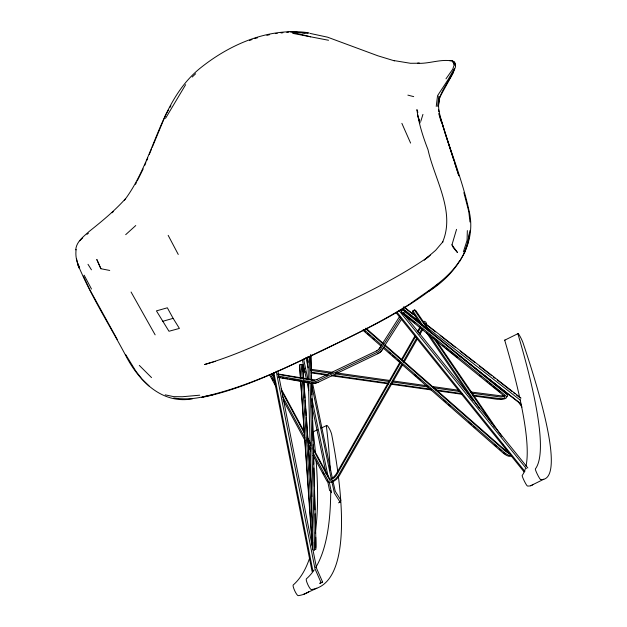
<?xml version="1.0" encoding="UTF-8"?>
<svg xmlns="http://www.w3.org/2000/svg" width="627" height="627" viewBox="0 0 627 627"><rect width="100%" height="100%" fill="white"/><g stroke="black" fill="none" stroke-linecap="round" stroke-linejoin="round"><path stroke-width="0.94" d="M467.342 230.587L467.068 240.36L463.345 251.976M303.758 379.492L302.731 364.859L301.219 364.389L299.643 364.945L299.581 365.964L300.466 378.645M302.731 364.859L303.554 378.567M437.622 106.3L438.837 96.096M436.235 106.457L437.552 95.68L448.093 79.613L453.595 69.942M315.702 547.606L315.702 537.253M469.498 232.351L467.695 242.43L464.513 252.164M468.204 242.594L469.936 230.556M75.734 249.883C76.306 241.716 83.548 236.598 89.073 231.528C101.739 221.433 114.318 211.142 125.165 199.072M76.157 249.366C75.271 255.401 76.392 261.984 79.629 267.212M431.07 332.968L415.615 310.357L414.4 309.942L412.879 310.874L412.566 312.215L421.399 325.139M454.395 68.468L453.141 72.912L439.033 98.604M451.965 244.82L457.467 252.501L453.321 247.72L451.965 244.82L456.55 229.357M420.764 121.395L422.943 114.388M393.85 60.553L410.466 63.288L419.518 63.225L417.472 63.296C429.581 64.009 442.2 58.146 453.924 61.47L454.269 64.667L452.733 69.213L445.993 78.822M467.899 243.48L464.787 252.344L459.693 261.318M338.517 502.846L340.069 502.102L340.853 500.127L335.241 491.278L332.906 480.768M144.735 165.379L145.864 162.667M146.608 160.857L147.737 158.145M149.242 154.524L151.491 149.093M152.243 147.282L165.747 114.702L168.569 109.85M135.518 184.33L136.373 182.622M137.219 180.913L143.183 168.953M402.048 313.163L403.678 312.936L404.525 311.376L403.741 310.036L402.103 310.263L401.256 311.823L402.048 313.163L504.531 396.295A5.4 1.889 1.2 0 1 501.177 398.788L473.534 395.261M399.94 362.234L336.041 474.263L333.948 476.747A5.4 2.5 -40.8 0 1 331.934 478.15M401.39 359.686L414.949 335.923M417.37 331.683L420.27 326.589M400.692 362.531L336.315 475.407L334.567 477.484A4.507 2.085 -40.8 0 1 329.637 478.73L313.014 447.937M402.15 359.984L415.701 336.221M418.123 331.981L420.545 327.733M401.735 364.311L337.835 476.34L335.743 478.832A5.4 2.5 -40.8 0 1 329.841 480.321L313.21 449.52M403.185 361.763L416.743 338M419.157 333.76L422.065 328.666M402.503 364.945L339.089 476.128L336.299 479.436A7.187 3.323 -40.8 0 1 328.438 481.418L313.194 453.188M403.953 362.398L417.504 338.635M419.925 334.395L422.833 329.3M425.255 325.06L426.219 323.36L425.952 322.215L424.424 321.283L423.178 321.502M169.972 107.429L170.912 105.814M165.52 118.385L185.655 84.653M399.783 316.259L378.747 349.419M400.677 317.771L379.852 350.469L377.117 352.358L317.278 381.036L314.174 381.945L311.337 381.819L278.263 376.082M401.382 319.543L380.879 351.669L378.144 353.557L318.069 382.36L314.668 383.363L311.588 383.23L278.513 377.493M124.35 200.405C155.567 159.039 158.811 100.641 201.345 67.246C231.347 43.498 270.151 27.071 308.954 32.823M459.395 261.122C447.412 279.799 427.63 290.865 410.238 303.734C381.968 321.627 351.88 336.299 321.675 350.587C282.942 369.35 243.723 388.191 201.353 397.142C192.277 399.14 182.919 399.328 173.734 398.02M380.33 347.382L378.779 349.372L376.568 350.893M382.956 349.027L380.91 351.614L377.909 353.683M79.7 240.815L82.693 237.852M192.183 77.05L195.655 73.727M112.123 212.749L113.463 211.471M125.69 234.663L135.761 225.54M428.805 256.435L424.26 260.048L435.624 250.322L442.913 241.756L442.403 242.578C455.837 211.934 434.417 179.095 428.014 149.696C422.974 136.757 418.726 123.425 416.908 109.631L417.872 112.405M201.839 397.44C244.35 388.795 283.09 368.809 322.121 350.689C362.249 330.837 403.71 312.348 438.555 283.67M276.037 386.828L270.033 375.706L271.632 376.192L273.035 375.095L272.839 373.504L274.218 376.075M430.294 255.181L426.493 258.159C391.891 281.766 353.597 299.079 315.945 317.137C279.517 334.505 243.37 353.15 204.504 364.546L211.981 362.273M86.996 234.333L88.383 233.26M428.821 291.328C455.468 274.61 476.896 244.264 469.2 211.542C462.702 180.725 450.445 151.569 441.714 121.387C439.3 113.785 437.231 105.579 439.566 97.687L438.438 106.339C438.383 91.276 451.079 80.397 455.563 66.627L455.061 63.445M277.839 370.988L316.619 568.47L322.591 582.005L320.248 583.314M504.766 340.155L517.933 333.658M530.599 485.76L543.766 479.255M316.729 379.57L376.803 350.767M319.488 583.314L322.591 582.005M313.351 431.705L317.724 429.667M321.228 428.045L326.479 425.6M303.703 594.302L316.839 588.204M249.421 40.575L252.03 39.493M316.964 379.445L314.221 380.307L311.87 380.197L277.847 374.295M318.304 382.235L315.201 383.144L312.364 383.019M162.675 321.322L173.13 318.351L179.408 328.423L168.976 331.26L156.429 310.882L167.346 307.802L173.13 318.351M254.703 38.529L257.509 37.8M266.875 35.371L269.681 34.642M212.914 361.991L215.578 361.317M202.74 396.93L212.812 394.845M426.219 323.36L424.973 323.579L423.444 322.646M275.347 33.592L277.244 33.38M281.045 32.957L282.949 32.737M286.751 32.314L288.647 32.102M199.731 395.19L182.269 396.742L173.726 396.648L165.222 394.853M192.513 398.811C161.554 404.517 138.34 380.33 125.486 355.094C109.89 325.781 91.973 297.504 78.884 266.945M449.512 60.607L452.404 60.67L454.269 64.667M314.754 380.087L277.683 373.911M295.372 32.118L297.308 32.283M302.151 32.698L305.059 32.957M308.116 33.411L290.113 31.734L310.624 36.805M302.951 368.151L304.894 368.433M310.71 369.256L333.008 372.414M335.915 372.83L389.242 380.393M393.121 380.95L427.058 385.762M431.901 386.451L459.05 390.3M470.689 391.953L501.232 395.888A5.4 1.889 1.2 0 0 503.379 395.48M302.253 369.178L304.189 369.452M310.976 370.416L331.338 373.3M335.218 373.857L389.508 381.553M392.424 381.968L428.296 387.055M433.139 387.745L460.289 391.601M471.927 393.247L500.942 397.032A4.507 1.575 1.2 0 0 504.069 395.378M302.896 371.051L304.832 371.325M311.619 372.289L328.101 374.632M332.953 375.314L388.215 383.16M391.123 383.567L430.874 389.21M435.726 389.9L461.903 393.615M303.272 371.772L305.208 372.046M311.023 372.869L327.506 375.212M331.385 375.761L388.591 383.873M390.527 384.147L431.251 389.923M437.066 390.754L462.271 394.328M472.938 395.841L497.18 399.281L501.702 399.391A7.187 2.516 1.2 0 0 506.161 396.076L403.678 312.936M278.349 377.117L280.238 377.438M282.126 377.767L284.015 378.097M285.912 378.426L287.801 378.755M289.69 379.084L301.971 381.216M303.86 381.537L305.749 381.867M307.645 382.196L309.534 382.525M292.707 33.349L328.54 40.261M100.892 268.724L96.864 259.602L100.892 268.724L109.733 270.449M309.895 33.372L327.537 37.173L377.909 55.811L394.501 60.866M407.879 95.132L413.702 96.636M453.368 61.736L454.779 62.269L455.265 65.49M403.725 306.705L415.301 315.726M425.333 323.54L521.021 398.098M404.65 307.841L413.146 314.456M425.49 324.073L435.522 331.887M440.154 335.5L455.586 347.523M460.218 351.128L474.874 362.555M479.506 366.16L491.85 375.785M493.394 376.984L494.938 378.191M497.258 379.993L511.914 391.413M513.458 392.62L515.002 393.819M516.546 395.026L520.402 398.027M402.338 308.272L420.09 322.106M427.034 327.513L520.41 400.269M400.339 309.769L401.883 310.976M457.444 354.263L519.948 402.965L521.499 404.744M483.84 375.244L485.384 376.443M486.928 377.642L518.568 402.299L521.993 407.072M403.741 310.036L506.224 393.176A7.187 2.516 1.2 0 1 506.757 393.858M404.525 311.376L507.016 394.516A8.08 2.829 1.2 0 1 507.227 396.577M406.57 316.133L414.925 322.905M436.18 340.147L437.693 341.378M443.007 345.696L444.527 346.927M446.048 348.157L448.321 350.007M449.841 351.238L457.436 357.39M479.451 375.252L480.972 376.482M486.286 380.793L487.798 382.023M489.319 383.262L491.599 385.103M493.112 386.334L499.946 391.883M365.902 328.164L383.567 343.643M385.041 344.936L505.033 450.068A5.4 1.787 38.9 0 0 509.124 452.647M366.097 329.128L383.026 343.964M384.5 345.258L504.492 450.39A7.187 2.383 38.9 0 0 509.9 453.783M364.177 329.786L381.843 345.265M384.053 347.201L503.309 451.683A8.08 2.68 38.9 0 0 511.46 455.79M363.331 329.794L365.541 331.73M367.751 333.666L369.954 335.602M372.9 338.18L374.374 339.473M389.093 352.366L390.566 353.659M392.776 355.595L394.986 357.531M397.933 360.11L399.399 361.395M414.862 374.946L416.336 376.231M417.809 377.525L420.748 380.103M443.571 400.097L445.781 402.032M448.72 404.611L450.194 405.904M468.596 422.026L471.543 424.604M473.753 426.54L475.227 427.833M494.366 444.598L496.576 446.534M499.515 449.112L500.989 450.405M362.79 330.115L381.192 346.237M383.403 348.173L502.658 452.663A7.187 2.383 38.9 0 0 510.723 455.555M148.999 385.95L142.047 379.116L135.863 371.168L125.713 354.647M139.304 365.392L151.538 377.595M400.449 309.809L401.68 311.329M402.902 312.849L527.84 467.961M399.07 310.631L526.366 468.667M397.071 312.293L524.893 471.386M395.841 312.364L524.109 471.943M436.039 340.234L501.718 436.337M414.4 309.942L428.75 330.938M433.171 337.404L492.226 423.805M493.331 425.419L494.437 427.034M412.879 310.874L424.471 327.835M428.884 334.293L479.663 408.585M426.368 332.404L472.727 400.238M502.533 443.845L503.638 445.46M504.743 447.075L508.607 452.733M340.069 502.102L334.403 493.143L331.824 481.567M87.999 264.296L91.448 269.814M91.503 289.039L84.143 275.198M131.059 292.01L155.135 334.842M117.218 339.364L89.951 289.94L83.32 276.099M281.147 388.905L304.244 431.682M307.473 437.67L310.71 443.657M273.035 375.095L274.422 377.658M281.343 390.496L304.44 433.265M307.669 439.261L310.906 445.248M271.632 376.192L275.786 383.889M282.252 395.872L304.887 437.787M308.116 443.775L310.89 448.908M272.149 378.394L273.074 380.103M322.952 472.499L323.869 474.208M282.965 399.658L305.137 440.726M308.366 446.714L310.678 450.985M312.983 455.265L326.839 480.933A8.08 3.738 -40.8 0 0 328.94 481.936M168.169 235.352L178.256 254.444M452.404 60.67L453.901 63.868M321.04 582.561L314.973 568.72L276.193 371.247M401.876 123.354L410.607 143.089M76.51 258.692L77.92 265.119L79.284 268.411M444.269 130.824L453.807 160.23M454.403 162.064L458.878 175.85L439.347 114.623M438.72 113.487L441.11 121.654M441.729 122.163L444.01 129.954M417.653 114.921L419.902 122.939M418.107 116.465L419.886 122.868M312.904 570.97L273.85 372.712M312.058 571.369L273.153 373.935M463.87 192.583L468.8 211.612L469.96 221.974M307.206 357.515L308.202 362.288M311.392 377.579L311.987 380.448M312.387 382.352L332.506 478.856M305.929 357.359L308.123 367.869M311.313 383.16L331.424 479.655M303.601 358.989L307.982 380.009M308.382 381.914L308.782 383.826M311.964 399.117L328.101 476.504M329.293 482.241L331.487 492.751M302.347 359.812L306.329 378.92M306.932 381.788L308.719 390.386M311.909 405.677L326.048 473.51M327.443 480.196L329.637 490.706M438.634 109.827L438.916 111.747M77.717 263.238L77.92 265.119M303.891 381.443L311.925 496.576M303.766 381.49L304.918 398.074M305.059 400.026L305.529 406.86M305.67 408.812L306.148 415.638M306.282 417.59L307.442 434.174M307.575 436.126L308.053 442.96M308.186 444.911L310.569 479.059M301.219 364.389L302.175 378.05M302.441 381.953L312.591 527.323M299.643 364.945L300.599 378.598M300.733 380.55L312.614 547.692L312.748 542.222M300.607 380.597L312.113 545.49M310.851 354.851L311.541 380.213M311.627 383.144L315.945 542.143A7.187 0.431 88.4 0 1 315.561 549.08M310.749 354.843L311.196 371.427M311.305 375.33L311.439 380.205M311.517 383.128L311.831 394.838M311.94 398.741L312.465 418.248M312.552 421.172L313.077 440.687M313.187 444.582L313.712 464.098M313.821 468.001L314.323 486.528M314.433 490.432L314.958 509.939M315.067 513.842L315.593 533.35M309.417 356.849L310.028 379.288M310.13 383.191L314.456 542.19A8.08 0.486 88.4 0 1 314.025 549.973M307.708 356.881L308.429 379.327M308.398 382.243L312.857 542.23A7.187 0.431 88.4 0 1 312.685 549.456M519.728 397.722A901.054 95.116 63.7 0 0 504.923 340.963A5.909 0.627 63.7 0 1 504.978 340.069M520.12 399.524A901.054 95.116 63.7 0 1 525.998 466.104M525.348 468.698A901.054 95.116 63.7 0 1 522.197 475.415A5.909 0.627 63.7 0 0 524.188 480.784A5.909 0.627 63.7 0 0 527.37 485.988A623.873 65.859 63.7 0 0 533.256 484.373M330.241 470.462A901.054 178.099 65.1 0 0 326.424 426.462A5.909 1.168 65.1 0 1 328.493 427.206A5.909 1.168 65.1 0 1 331.691 434.511A623.873 123.307 65.1 0 1 337.835 472.209M330.711 490.494A901.054 178.099 65.1 0 1 315.671 567.576M314.19 569.888A901.054 178.099 65.1 0 1 306.384 578.839A5.909 1.168 65.1 0 0 307.786 584.489A5.909 1.168 65.1 0 0 311.282 589.552A623.873 123.307 65.1 0 0 338.337 476.112M313.296 432.559A901.054 178.099 65.1 0 1 315.459 452.874M316.157 461.198A901.054 178.099 65.1 0 1 315.24 533.224M309.37 558.782A901.054 178.099 65.1 0 1 293.256 584.936A5.909 1.168 65.1 0 0 294.651 590.595A5.909 1.168 65.1 0 0 298.146 595.65A623.873 123.307 65.1 0 0 308.719 591.786M313.32 432.591A5.909 1.168 65.1 0 1 313.743 431.525M505.386 453.979A5.4 1.787 38.9 0 1 503.896 452.929M540.537 479.483A623.873 65.859 63.7 0 0 522.973 342.687A5.909 0.627 63.7 0 0 519.517 335.469A5.909 0.627 63.7 0 0 518.09 334.457A901.054 95.116 63.7 0 1 535.372 468.91A5.909 0.627 63.7 0 0 537.355 474.278A5.909 0.627 63.7 0 0 540.545 479.483"/></g></svg>
